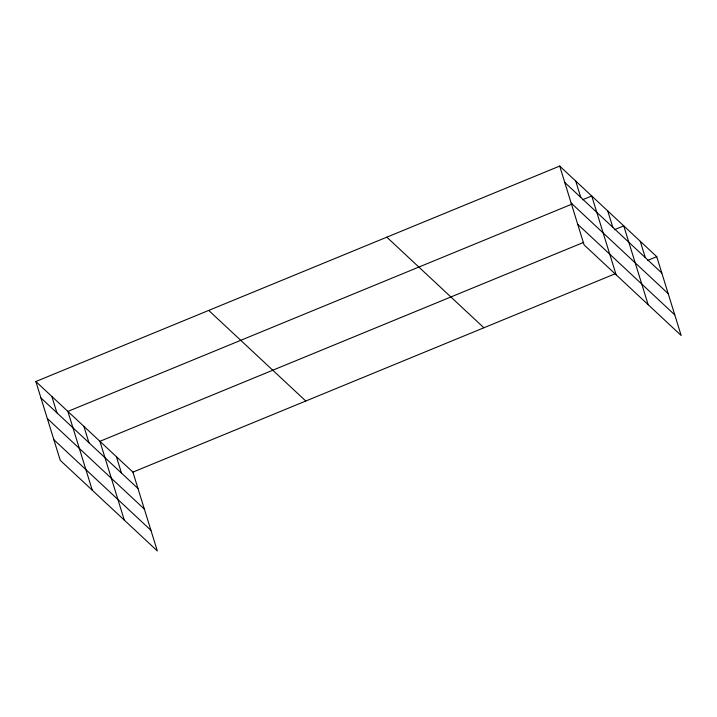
<?xml version="1.0" encoding="UTF-8"?>
<svg xmlns="http://www.w3.org/2000/svg" width="717" height="717" viewBox="0 0 717 717"><rect width="100%" height="100%" fill="white"/><g stroke="black" fill="none" stroke-linecap="round" stroke-linejoin="round"><path stroke-width="1.08" d="M35.85 381.516L132.914 472.118L157.31 550.925L60.246 460.323L35.85 381.516L559.69 166.075L656.754 256.677L681.15 335.484L584.086 244.882L559.69 166.075M572.175 204.022L67.882 411.415L92.278 490.222M582.464 199.783L591.722 195.974L616.118 274.781M583.629 242.382L99.914 441.313L124.301 520.121M614.496 229.682L623.754 225.873L648.15 304.68M132.914 472.118L615.598 273.607M647.496 260.486L656.754 256.677M564.763 182.45L661.827 273.052M571.135 203.054L668.199 293.656M577.705 224.278L674.769 314.88M386.822 237.175L483.885 327.777M208.719 310.425L305.783 401.027M40.914 397.89L137.978 488.492M47.295 418.495L144.359 509.097M53.865 439.718L150.929 530.32M640.254 241.279L645.327 257.654M607.738 210.923L612.811 227.298M575.706 181.025L580.779 197.399M116.414 456.72L121.478 473.095M83.898 426.364L88.962 442.739M51.866 396.465L56.93 412.84"/></g></svg>
